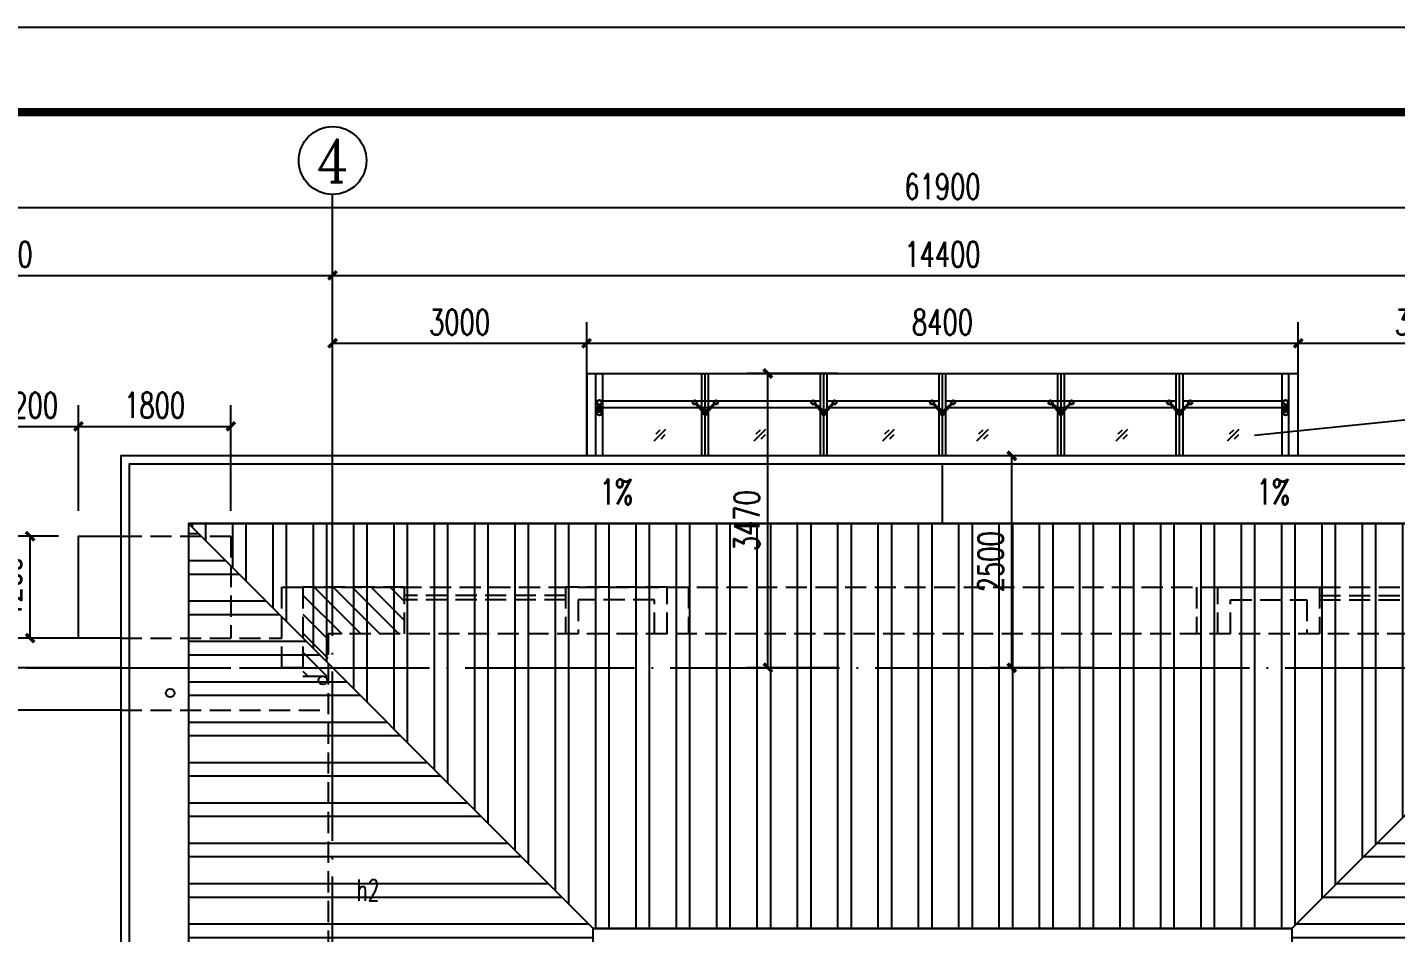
# Model space of a CAD drawing. Extents: x 63793 to 231107, y 20849 to 337643.
# Drawn here: x 162797 to 178948, y 326964 to 337643 of the extents above; entities that cross this region are included whole.
import ezdxf
from ezdxf.enums import TextEntityAlignment as Align

# ---------------------------------------------------------------- set-up
doc = ezdxf.new("R2010")
doc.units = 0
doc.header["$LTSCALE"] = 1000
doc.header["$MEASUREMENT"] = 0
doc.linetypes.add('DASH', pattern=[0.35, 0.25, -0.1])
doc.linetypes.add('DOTE', pattern=[2.42, 2, -0.2, 0.02, -0.2])
for name, color, linetype in [('AXIS', 3, 'Continuous'), ('AXIS_TEXT', 7, 'Continuous'), ('DIM_IDEN', 3, 'Continuous'), ('DIM_SYMB', 3, 'Continuous'), ('DOTE', 1, 'DOTE'), ('PUB_DIM', 3, 'Continuous'), ('PUB_HATCH', 8, 'Continuous'), ('PUB_TEXT', 7, 'Continuous'), ('PUB_TITLE', 4, 'Continuous'), ('填充', 8, 'Continuous'), ('新块$0$2D_ROOF', 144, 'Continuous')]:
    doc.layers.add(name, color=color, linetype=linetype)
doc.styles.add('_TCH_AXIS', font='COMPLEX', dxfattribs={"bigfont": 'GBCBIG'})
doc.styles.add('_TCH_DIM', font='SIMPLEX', dxfattribs={"bigfont": 'GBCBIG'})
doc.styles.add('_TCH_DIM_T3', font='SIMPLEX', dxfattribs={"width": 0.705882, "bigfont": 'GBCBIG'})
doc.styles.add('COMPLEX', font='COMPLEX')
doc.styles.add('HZ', font='txt', dxfattribs={"width": 0.7, "height": 5, "bigfont": 'STF:宋体'})
doc.dimstyles.new('_TCH_ARCH&&100', dxfattribs={"dimtxt": 297.5, "dimasz": 100, "dimexe": 250, "dimexo": 300, "dimgap": 100, "dimtad": 1, "dimdec": 0, "dimzin": 0, "dimdsep": 46, "dimtxsty": '_TCH_DIM_T3', "dimblk": 'ARCHTICK', "dimcen": 0.09, "dimclrt": 7, "dimazin": 2, "dimtfac": 1, "dimtdec": 0, "dimtix": 1, "dimtmove": 2, "dimatfit": 3, "dimfxl": 0, "dimtolj": 1, "dimtzin": 0, "dimarcsym": 0})

# ---------------------------------------------------------------- blocks, each defined once
blk = doc.blocks.new('dddkll')
for p, q in [((222777, 155072), (222777, 156042)), ((222777, 156042), (231177, 156042)), ((222887, 155072), (222887, 156042)), ((222967, 155072), (222967, 156042)), ((224137, 155072), (224137, 156042)), ((224177, 155072), (224177, 156042)), ((224217, 155072), (224217, 156042)), ((225537, 155072), (225537, 156042)), ((225577, 155072), (225577, 156042)), ((225617, 155072), (225617, 156042)), ((226938, 155072), (226938, 156042)), ((226978, 155072), (226978, 156042)), ((227018, 155072), (227018, 156042)), ((228337, 155072), (228337, 156042)), ((228377, 155072), (228377, 156042)), ((228417, 155072), (228417, 156042)), ((229737, 155072), (229737, 156042)), ((229777, 155072), (229777, 156042)), ((229817, 155072), (229817, 156042)), ((230987, 155072), (230987, 156042)), ((231067, 155072), (231067, 156042)), ((231177, 155072), (231177, 156042)), ((225537, 155717), (222967, 155717)), ((226938, 155717), (225617, 155717)), ((229737, 155717), (227018, 155717)), ((230987, 155717), (229817, 155717)), ((222902, 155594), (222914, 155675)), ((222927, 155577), (222927, 155677)), ((222952, 155594), (222940, 155675)), ((225537, 155637), (222967, 155637)), ((224062, 155687), (224151, 155582)), ((224067, 155693), (224173, 155603)), ((224177, 155577), (224070, 155685)), ((224177, 155577), (224285, 155685)), ((224287, 155693), (224182, 155603)), ((224293, 155687), (224203, 155582)), ((225462, 155687), (225551, 155582)), ((225467, 155693), (225573, 155603)), ((225577, 155577), (225470, 155685)), ((225577, 155577), (225685, 155685)), ((225687, 155693), (225582, 155603)), ((225693, 155687), (225603, 155582)), ((226938, 155637), (225617, 155637)), ((226863, 155687), (226952, 155582)), ((226868, 155693), (226974, 155603)), ((226978, 155577), (226871, 155685)), ((226978, 155577), (227085, 155685)), ((227088, 155693), (226983, 155603)), ((227094, 155687), (227004, 155582)), ((229737, 155637), (227018, 155637)), ((228262, 155687), (228351, 155582)), ((228267, 155693), (228373, 155603)), ((228377, 155577), (228270, 155685)), ((228377, 155577), (228485, 155685)), ((228487, 155693), (228382, 155603)), ((228493, 155687), (228403, 155582)), ((229662, 155687), (229751, 155582)), ((229667, 155693), (229773, 155603)), ((229777, 155577), (229670, 155685)), ((229777, 155577), (229885, 155685)), ((229887, 155693), (229782, 155603)), ((229893, 155687), (229803, 155582)), ((230987, 155637), (229817, 155637)), ((231002, 155594), (231014, 155675)), ((231027, 155577), (231027, 155677)), ((231052, 155594), (231040, 155675)), ((223706, 155382), (223568, 155244)), ((224888, 155382), (224750, 155244)), ((226407, 155382), (226269, 155244)), ((227516, 155382), (227378, 155244)), ((229161, 155382), (229023, 155244)), ((230476, 155382), (230338, 155244)), ((223642, 155376), (223592, 155326)), ((223701, 155318), (223651, 155267)), ((224824, 155376), (224774, 155326)), ((224883, 155318), (224832, 155267)), ((226343, 155376), (226293, 155326)), ((226402, 155318), (226351, 155267)), ((227452, 155376), (227402, 155326)), ((227511, 155318), (227461, 155267)), ((229097, 155376), (229047, 155326)), ((229156, 155318), (229106, 155267)), ((230412, 155376), (230362, 155326)), ((230471, 155318), (230420, 155267))]:
    blk.add_line(p, q)
for points in [[(222777, 156042), (222777, 155072)], [(231177, 155072), (231177, 156042)]]:
    blk.add_lwpolyline(points)
for centre, radius in [((222927, 155702), 30), ((222927, 155702), 25), ((224052, 155702), 25), ((224052, 155702), 17.8), ((224302, 155702), 25), ((224302, 155702), 17.8), ((225452, 155702), 25), ((225452, 155702), 17.8), ((225702, 155702), 25), ((225702, 155702), 17.8), ((226853, 155702), 25), ((226853, 155702), 17.8), ((227103, 155702), 25), ((227103, 155702), 17.8), ((228252, 155702), 25), ((228252, 155702), 17.8), ((228502, 155702), 25), ((228502, 155702), 17.8), ((229652, 155702), 25), ((229652, 155702), 17.8), ((229902, 155702), 25), ((229902, 155702), 17.8), ((231027, 155702), 30), ((231027, 155702), 25), ((222927, 155577), 30), ((222927, 155577), 25), ((224177, 155577), 26.5), ((224177, 155577), 17.8), ((225577, 155577), 26.5), ((225577, 155577), 17.8), ((226978, 155577), 26.5), ((226978, 155577), 17.8), ((228377, 155577), 26.5), ((228377, 155577), 17.8), ((229777, 155577), 26.5), ((229777, 155577), 17.8), ((231027, 155577), 30), ((231027, 155577), 25)]:
    blk.add_circle(centre, radius)
blk = doc.blocks.new('_ArchTick')
at = {"color": 0, "linetype": 'ByBlock', "const_width": 0.4}
blk.add_lwpolyline([(-0.5, -0.5), (0.5, 0.5)], dxfattribs=at)
blk = doc.blocks.new('*D1572')
at = {"layer": 'Defpoints', "color": 0, "transparency": 16777216}
for p in [(162829, 331639), (163465, 331639), (163465, 330439)]:
    blk.add_point(p, dxfattribs=at)
at = {"layer": 'PUB_DIM', "color": 0, "lineweight": -2, "transparency": 16777216}
for p, q in [((163165, 331639), (162579, 331639)), ((162829, 330439), (162829, 331639)), ((163165, 330439), (162579, 330439))]:
    blk.add_line(p, q, dxfattribs=at)
at = {"layer": 'PUB_DIM', "color": 0, "lineweight": -2, "transparency": 16777216, "xscale": 100, "yscale": 100, "zscale": 100}
for p, rotation in [((162829, 331639), 90), ((162829, 330439), 270)]:
    blk.add_blockref('_ArchTick', p, dxfattribs=dict(at, rotation=rotation))
at = {"layer": 'PUB_DIM', "color": 7, "transparency": 16777216, "insert": (162580, 331039), "char_height": 297.5, "attachment_point": 5, "rotation": 90, "style": '_TCH_DIM_T3'}
blk.add_mtext('\\A1;1200', dxfattribs=at)
blk = doc.blocks.new('*D1610')
at = {"layer": 'Defpoints', "color": 0, "transparency": 16777216}
for p in [(165199, 332936), (163399, 331639), (165199, 331639)]:
    blk.add_point(p, dxfattribs=at)
at = {"layer": 'PUB_DIM', "color": 0, "lineweight": -2, "transparency": 16777216}
for p, q in [((163399, 331939), (163399, 333186)), ((165199, 331939), (165199, 333186)), ((163399, 332936), (165199, 332936))]:
    blk.add_line(p, q, dxfattribs=at)
at = {"layer": 'PUB_DIM', "color": 0, "lineweight": -2, "transparency": 16777216, "xscale": 100, "yscale": 100, "zscale": 100, "rotation": 180}
blk.add_blockref('_ArchTick', (163399, 332936), dxfattribs=at)
at = {"layer": 'PUB_DIM', "color": 0, "lineweight": -2, "transparency": 16777216, "xscale": 100, "yscale": 100, "zscale": 100}
blk.add_blockref('_ArchTick', (165199, 332936), dxfattribs=at)
at = {"layer": 'PUB_DIM', "color": 7, "transparency": 16777216, "insert": (164299, 333185), "char_height": 297.5, "attachment_point": 5, "style": '_TCH_DIM_T3'}
blk.add_mtext('\\A1;1800', dxfattribs=at)
blk = doc.blocks.new('*D1611')
at = {"layer": 'Defpoints', "color": 0, "transparency": 16777216}
for p in [(163399, 332936), (162199, 331639), (163399, 331639)]:
    blk.add_point(p, dxfattribs=at)
at = {"layer": 'PUB_DIM', "color": 0, "lineweight": -2, "transparency": 16777216}
for p, q in [((162199, 331939), (162199, 333186)), ((163399, 331939), (163399, 333186)), ((162199, 332936), (163399, 332936))]:
    blk.add_line(p, q, dxfattribs=at)
at = {"layer": 'PUB_DIM', "color": 0, "lineweight": -2, "transparency": 16777216, "xscale": 100, "yscale": 100, "zscale": 100, "rotation": 180}
blk.add_blockref('_ArchTick', (162199, 332936), dxfattribs=at)
at = {"layer": 'PUB_DIM', "color": 0, "lineweight": -2, "transparency": 16777216, "xscale": 100, "yscale": 100, "zscale": 100}
blk.add_blockref('_ArchTick', (163399, 332936), dxfattribs=at)
at = {"layer": 'PUB_DIM', "color": 7, "transparency": 16777216, "insert": (162799, 333185), "char_height": 297.5, "attachment_point": 5, "style": '_TCH_DIM_T3'}
blk.add_mtext('\\A1;1200', dxfattribs=at)
blk = doc.blocks.new('*D591')
at = {"layer": 'Defpoints', "color": 0, "transparency": 16777216}
for p in [(169399, 333917), (166399, 333041), (169399, 333041)]:
    blk.add_point(p, dxfattribs=at)
at = {"layer": 'PUB_DIM', "color": 0, "lineweight": -2, "transparency": 16777216}
for p, q in [((166399, 333341), (166399, 334167)), ((169399, 333341), (169399, 334167)), ((166399, 333917), (169399, 333917))]:
    blk.add_line(p, q, dxfattribs=at)
at = {"layer": 'PUB_DIM', "color": 0, "lineweight": -2, "transparency": 16777216, "xscale": 100, "yscale": 100, "zscale": 100, "rotation": 180}
blk.add_blockref('_ArchTick', (166399, 333917), dxfattribs=at)
at = {"layer": 'PUB_DIM', "color": 0, "lineweight": -2, "transparency": 16777216, "xscale": 100, "yscale": 100, "zscale": 100}
blk.add_blockref('_ArchTick', (169399, 333917), dxfattribs=at)
at = {"layer": 'PUB_DIM', "color": 7, "transparency": 16777216, "insert": (167899, 334165), "char_height": 297.5, "attachment_point": 5, "style": '_TCH_DIM_T3'}
blk.add_mtext('\\A1;3000', dxfattribs=at)
blk = doc.blocks.new('*D592')
at = {"layer": 'Defpoints', "color": 0, "transparency": 16777216}
for p in [(177799, 333917), (169399, 333041), (177799, 333041)]:
    blk.add_point(p, dxfattribs=at)
at = {"layer": 'PUB_DIM', "color": 0, "lineweight": -2, "transparency": 16777216}
for p, q in [((169399, 333341), (169399, 334167)), ((177799, 333341), (177799, 334167)), ((169399, 333917), (177799, 333917))]:
    blk.add_line(p, q, dxfattribs=at)
at = {"layer": 'PUB_DIM', "color": 0, "lineweight": -2, "transparency": 16777216, "xscale": 100, "yscale": 100, "zscale": 100, "rotation": 180}
blk.add_blockref('_ArchTick', (169399, 333917), dxfattribs=at)
at = {"layer": 'PUB_DIM', "color": 0, "lineweight": -2, "transparency": 16777216, "xscale": 100, "yscale": 100, "zscale": 100}
blk.add_blockref('_ArchTick', (177799, 333917), dxfattribs=at)
at = {"layer": 'PUB_DIM', "color": 7, "transparency": 16777216, "insert": (173599, 334165), "char_height": 297.5, "attachment_point": 5, "style": '_TCH_DIM_T3'}
blk.add_mtext('\\A1;8400', dxfattribs=at)
blk = doc.blocks.new('*D593')
at = {"layer": 'Defpoints', "color": 0, "transparency": 16777216}
for p in [(180799, 333917), (177799, 333041), (180799, 333041)]:
    blk.add_point(p, dxfattribs=at)
at = {"layer": 'PUB_DIM', "color": 0, "lineweight": -2, "transparency": 16777216}
for p, q in [((177799, 333341), (177799, 334167)), ((180799, 333341), (180799, 334167)), ((177799, 333917), (180799, 333917))]:
    blk.add_line(p, q, dxfattribs=at)
at = {"layer": 'PUB_DIM', "color": 0, "lineweight": -2, "transparency": 16777216, "xscale": 100, "yscale": 100, "zscale": 100, "rotation": 180}
blk.add_blockref('_ArchTick', (177799, 333917), dxfattribs=at)
at = {"layer": 'PUB_DIM', "color": 0, "lineweight": -2, "transparency": 16777216, "xscale": 100, "yscale": 100, "zscale": 100}
blk.add_blockref('_ArchTick', (180799, 333917), dxfattribs=at)
at = {"layer": 'PUB_DIM', "color": 7, "transparency": 16777216, "insert": (179299, 334165), "char_height": 297.5, "attachment_point": 5, "style": '_TCH_DIM_T3'}
blk.add_mtext('\\A1;3000', dxfattribs=at)
blk = doc.blocks.new('*D608')
at = {"layer": 'Defpoints', "color": 0, "transparency": 16777216}
for p in [(174417, 332589), (175675, 332589), (175675, 330089)]:
    blk.add_point(p, dxfattribs=at)
at = {"layer": 'PUB_DIM', "color": 0, "lineweight": -2, "transparency": 16777216}
for p, q in [((175375, 332589), (174167, 332589)), ((174417, 330089), (174417, 332589)), ((175375, 330089), (174167, 330089))]:
    blk.add_line(p, q, dxfattribs=at)
at = {"layer": 'PUB_DIM', "color": 0, "lineweight": -2, "transparency": 16777216, "xscale": 100, "yscale": 100, "zscale": 100}
for p, rotation in [((174417, 332589), 90), ((174417, 330089), 270)]:
    blk.add_blockref('_ArchTick', p, dxfattribs=dict(at, rotation=rotation))
at = {"layer": 'PUB_DIM', "color": 7, "transparency": 16777216, "insert": (174168, 331339), "char_height": 297.5, "attachment_point": 5, "rotation": 90, "style": '_TCH_DIM_T3'}
blk.add_mtext('\\A1;2500', dxfattribs=at)
blk = doc.blocks.new('*D609')
at = {"layer": 'Defpoints', "color": 0, "transparency": 16777216}
for p in [(171538, 333559), (172666, 333559), (172666, 330089)]:
    blk.add_point(p, dxfattribs=at)
at = {"layer": 'PUB_DIM', "color": 0, "lineweight": -2, "transparency": 16777216}
for p, q in [((172366, 333559), (171288, 333559)), ((171538, 330089), (171538, 333559)), ((172366, 330089), (171288, 330089))]:
    blk.add_line(p, q, dxfattribs=at)
at = {"layer": 'PUB_DIM', "color": 0, "lineweight": -2, "transparency": 16777216, "xscale": 100, "yscale": 100, "zscale": 100}
for p, rotation in [((171538, 333559), 90), ((171538, 330089), 270)]:
    blk.add_blockref('_ArchTick', p, dxfattribs=dict(at, rotation=rotation))
at = {"layer": 'PUB_DIM', "color": 7, "transparency": 16777216, "insert": (171289, 331824), "char_height": 297.5, "attachment_point": 5, "rotation": 90, "style": '_TCH_DIM_T3'}
blk.add_mtext('\\A1;3470', dxfattribs=at)
blk = doc.blocks.new('*D768')
at = {"layer": 'AXIS', "color": 0, "lineweight": -2, "transparency": 16777216}
for p, q in [((158599, 332650), (158599, 334967)), ((166399, 332650), (166399, 334967)), ((158599, 334717), (166399, 334717))]:
    blk.add_line(p, q, dxfattribs=at)
at = {"layer": 'Defpoints', "color": 0, "transparency": 16777216}
for p in [(166399, 334717), (158599, 332350), (166399, 332350)]:
    blk.add_point(p, dxfattribs=at)
at = {"layer": 'AXIS', "color": 0, "lineweight": -2, "transparency": 16777216, "xscale": 100, "yscale": 100, "zscale": 100, "rotation": 180}
blk.add_blockref('_ArchTick', (158599, 334717), dxfattribs=at)
at = {"layer": 'AXIS', "color": 0, "lineweight": -2, "transparency": 16777216, "xscale": 100, "yscale": 100, "zscale": 100}
blk.add_blockref('_ArchTick', (166399, 334717), dxfattribs=at)
at = {"layer": 'AXIS', "color": 7, "transparency": 16777216, "insert": (162499, 334965), "char_height": 297.5, "attachment_point": 5, "style": '_TCH_DIM_T3'}
blk.add_mtext('\\A1;7800', dxfattribs=at)
blk = doc.blocks.new('*D769')
at = {"layer": 'AXIS', "color": 0, "lineweight": -2, "transparency": 16777216}
for p, q in [((166399, 332650), (166399, 334967)), ((180799, 332650), (180799, 334967)), ((166399, 334717), (180799, 334717))]:
    blk.add_line(p, q, dxfattribs=at)
at = {"layer": 'Defpoints', "color": 0, "transparency": 16777216}
for p in [(180799, 334717), (166399, 332350), (180799, 332350)]:
    blk.add_point(p, dxfattribs=at)
at = {"layer": 'AXIS', "color": 0, "lineweight": -2, "transparency": 16777216, "xscale": 100, "yscale": 100, "zscale": 100, "rotation": 180}
blk.add_blockref('_ArchTick', (166399, 334717), dxfattribs=at)
at = {"layer": 'AXIS', "color": 0, "lineweight": -2, "transparency": 16777216, "xscale": 100, "yscale": 100, "zscale": 100}
blk.add_blockref('_ArchTick', (180799, 334717), dxfattribs=at)
at = {"layer": 'AXIS', "color": 7, "transparency": 16777216, "insert": (173599, 334965), "char_height": 297.5, "attachment_point": 5, "style": '_TCH_DIM_T3'}
blk.add_mtext('\\A1;14400', dxfattribs=at)
blk = doc.blocks.new('*D796')
at = {"layer": 'AXIS', "color": 0, "lineweight": -2, "transparency": 16777216}
for p, q in [((142649, 333950), (142649, 335767)), ((204549, 333950), (204549, 335767)), ((142649, 335517), (204549, 335517))]:
    blk.add_line(p, q, dxfattribs=at)
at = {"layer": 'Defpoints', "color": 0, "transparency": 16777216}
for p in [(204549, 335517), (142649, 333650), (204549, 333650)]:
    blk.add_point(p, dxfattribs=at)
at = {"layer": 'AXIS', "color": 0, "lineweight": -2, "transparency": 16777216, "xscale": 100, "yscale": 100, "zscale": 100, "rotation": 180}
blk.add_blockref('_ArchTick', (142649, 335517), dxfattribs=at)
at = {"layer": 'AXIS', "color": 0, "lineweight": -2, "transparency": 16777216, "xscale": 100, "yscale": 100, "zscale": 100}
blk.add_blockref('_ArchTick', (204549, 335517), dxfattribs=at)
at = {"layer": 'AXIS', "color": 7, "transparency": 16777216, "insert": (173599, 335765), "char_height": 297.5, "attachment_point": 5, "style": '_TCH_DIM_T3'}
blk.add_mtext('\\A1;61900', dxfattribs=at)
blk = doc.blocks.new('_AXISO')
blk.add_circle((0, 0), 0.5)
at = {"layer": 'AXIS_TEXT', "style": 'COMPLEX', "width": 1.041667}
blk.add_attdef('A', text='', height=0.56, dxfattribs=at).set_placement((-0.25, -0.28), (0.25, -0.28), align=Align.FIT)

msp = doc.modelspace()

# ---------------------------------------------------------------- hatches: boundary and pattern name
at = {"layer": 'PUB_HATCH'}
h = msp.add_hatch(dxfattribs=at)
h.set_pattern_fill('ANSI32', color=256, scale=100, angle=45, style=0)
h.set_pattern_definition([(90, (-53378.04, 243246.4), (-476.25, 3e-14), []), (90, (-53219.3, 243405.17), (-476.25, 3e-14), [])])
h.paths.add_polyline_path([(169474.3, 327014.2), (164699.3, 331789.2), (182499.3, 331789.2), (177724.3, 327014.2)])
h = msp.add_hatch(dxfattribs=at)
h.set_pattern_fill('ANSI32', color=256, scale=100, angle=-45, style=0)
h.set_pattern_definition([(180, (400576.6, 243246.4), (-1e-13, 476.25), []), (180, (400417.85, 243087.67), (-1e-13, 476.25), [])])
h.paths.add_polyline_path([(164699.3, 331789.2), (169474.3, 327014.2), (169474.3, 312164.2), (164699.3, 307389.2)])
h = msp.add_hatch(dxfattribs=at)
h.set_pattern_fill('ANSI32', color=256, scale=100, angle=-45, style=0)
h.set_pattern_definition([(0, (-53378.04, 243246.4), (1e-13, 476.25), []), (0, (-53219.3, 243087.67), (1e-13, 476.25), [])])
h.paths.add_polyline_path([(182499.3, 331789.2), (177724.3, 327014.2), (177724.3, 312164.2), (182499.3, 307389.2)])
at = {"layer": '填充', "linetype": 'DASH'}
h = msp.add_hatch(dxfattribs=at)
h.set_pattern_fill('ANSI31', color=256, scale=100, style=0)
h.set_pattern_definition([(135, (400576.6, 243246.42), (112.2532, 112.2532), [])])
h.paths.add_polyline_path([(166049.3, 331039.2), (166399.3, 331039.2), (166399.3, 330439.2), (166349.3, 330439.2), (166349.3, 330348.7), (166049.3, 330668.8)])
h.paths.add_polyline_path([(166049.3, 330668.8), (166349.3, 330348.7), (166349.3, 330089.2), (166049.3, 330089.2)])
h.paths.add_polyline_path([(166049.3, 330089.2), (166349.3, 330089.2), (166349.3, 329989.2), (166049.3, 329989.2)])
h.paths.add_polyline_path([(166399.3, 330489.2), (167249.3, 330489.2), (167249.3, 331039.2), (166399.3, 331039.2)])

# ---------------------------------------------------------------- linework, layer by layer
msp.add_lwpolyline([(163399.3, 330439.2), (163399.3, 331639.2), (163899.3, 331639.2)])
at = {"linetype": 'DASH'}
msp.add_lwpolyline([(163899.3, 331639.2), (165199.3, 331639.2), (165199.3, 330439.2)], dxfattribs=at)
at = {"layer": 'AXIS'}
msp.add_line((166399.3, 330781.2), (166399.3, 335672.3), dxfattribs=at)
at = {"layer": 'DIM_IDEN'}
msp.add_line((177282.5, 332833.7), (181543.6, 333263.9), dxfattribs=at)
msp.add_circle((177282.5, 332833.7), 0, dxfattribs=at)
at = {"layer": 'DIM_SYMB'}
for points in [[(169447, 332164.7, 0, 0, 0), (168429.7, 332164.7, 80, 0, 0), (168129.7, 332164.7, 0, 0, 0)], [(177751.5, 332164.7, 0, 0, 0), (178768.8, 332164.7, 80, 0, 0), (179068.8, 332164.7, 0, 0, 0)], [(162216.3, 329776.1, 0, 0, 0), (163233.7, 329776.1, 80, 0, 0), (163533.7, 329776.1, 0, 0, 0)], [(164303.6, 326803.9, 0, 0, 0), (164303.6, 327821.2, 80, 0, 0), (164303.6, 328121.2, 0, 0, 0)]]:
    msp.add_lwpolyline(points, format="xyseb", dxfattribs=at)
at = {"layer": 'DOTE'}
for p, q in [((166399.3, 303846.2), (166399.3, 333311.6)), ((140999.3, 330089.2), (163899.3, 330089.2)), ((163124.3, 330089.2), (206199.3, 330089.2))]:
    msp.add_line(p, q, dxfattribs=at)
at = {"layer": 'PUB_TITLE'}
msp.add_lwpolyline([(129770.5, 295642.6), (218970.5, 295642.6), (218970.5, 337642.6), (129770.5, 337642.6)], close=True, dxfattribs=at)
at = {"layer": 'PUB_TITLE', "const_width": 100}
msp.add_lwpolyline([(132270.5, 296642.6), (217970.5, 296642.6), (217970.5, 336642.6), (132270.5, 336642.6)], close=True, dxfattribs=at)
at = {"layer": '新块$0$2D_ROOF', "color": 42}
for p, q in [((173599.3, 331789.2), (173599.3, 332489.2)), ((169474.3, 327014.2), (164699.3, 331789.2)), ((177724.3, 327014.2), (182499.3, 331789.2))]:
    msp.add_line(p, q, dxfattribs=at)
at = {"layer": '新块$0$2D_ROOF', "color": 42, "linetype": 'DASH'}
for p, q in [((170599.3, 331039.2), (170599.3, 330489.2)), ((176599.3, 331039.2), (176599.3, 330489.2)), ((169150.5, 330939.2), (167249.3, 330939.2)), ((169150.5, 330889.2), (167249.3, 330889.2)), ((178048.1, 330939.2), (179949.3, 330939.2)), ((178048.1, 330889.2), (179949.3, 330889.2)), ((163899.3, 330439.2), (165799.3, 330439.2)), ((163899.3, 330089.2), (165799.3, 330089.2)), ((163899.3, 329589.2), (166349.3, 329589.2))]:
    msp.add_line(p, q, dxfattribs=at)
at = {"layer": '新块$0$2D_ROOF', "color": 42}
for points in [[(163899.3, 306589.2), (183299.3, 306589.2), (183299.3, 332589.2), (163899.3, 332589.2)], [(163999.3, 306689.2), (183199.3, 306689.2), (183199.3, 332489.2), (163999.3, 332489.2)], [(164699.3, 307389.2), (182499.3, 307389.2), (182499.3, 331789.2), (164699.3, 331789.2)], [(169474.3, 327014.2), (164699.3, 331789.2), (182499.3, 331789.2), (177724.3, 327014.2)], [(169474.3, 327014.2), (177724.3, 327014.2), (177724.3, 312164.2), (169474.3, 312164.2)]]:
    msp.add_lwpolyline(points, close=True, dxfattribs=at)
at = {"layer": '新块$0$2D_ROOF', "color": 42, "linetype": 'DASH'}
msp.add_lwpolyline([(166049.3, 330089.2), (165799.3, 330089.2), (165799.3, 331039.2), (181399.3, 331039.2), (181399.3, 330089.2), (181149.3, 330089.2)], dxfattribs=at)
at = {"layer": '新块$0$2D_ROOF', "color": 4, "linetype": 'DASH'}
for points in [[(167249.3, 330489.2), (167249.3, 331039.2), (166049.3, 331039.2), (166049.3, 329989.2), (166349.3, 329989.2)], [(170349.3, 330489.2), (170349.3, 331039.2), (169149.3, 331039.2), (169149.3, 330489.2)], [(176849.3, 330489.2), (176849.3, 331039.2), (178049.3, 331039.2), (178049.3, 330489.2)], [(170199.3, 330489.2), (170199.3, 330889.2), (169299.3, 330889.2), (169299.3, 330489.2)], [(176999.3, 330489.2), (176999.3, 330889.2), (177899.3, 330889.2), (177899.3, 330489.2)]]:
    msp.add_lwpolyline(points, dxfattribs=at)
msp.add_lwpolyline([(166349.3, 308739.2), (180849.3, 308739.2), (180849.3, 330489.2), (166349.3, 330489.2)], close=True, dxfattribs=at)
at = {"layer": '新块$0$2D_ROOF', "color": 42}
for points in [[(163899.3, 330439.2), (142649.3, 330439.2), (142649.3, 308739.2), (163899.3, 308739.2)], [(163899.3, 330089.2), (142999.3, 330089.2), (142999.3, 309089.2), (163899.3, 309089.2)], [(163899.3, 329589.2), (142999.3, 329589.2)]]:
    msp.add_lwpolyline(points, dxfattribs=at)
at = {"layer": '新块$0$2D_ROOF', "color": 3}
for centre in [(166283.9, 329940.4), (164482.3, 329790.2)]:
    msp.add_circle(centre, 50, dxfattribs=at)

# ---------------------------------------------------------------- block references
at = {"color": 6}
msp.add_blockref('dddkll', (-53378, 177516.9), dxfattribs=at)
at = {"layer": 'AXIS'}
ref = msp.add_blockref('_AXISO', (166399.3, 336072.3), dxfattribs=dict(at, xscale=800, yscale=800, zscale=800))
ref.add_attrib('A', '4', dxfattribs={"layer": 'AXIS_TEXT', "height": 509.1, "style": '_TCH_AXIS'}).set_placement((166205.3, 335817.7), (166593.2, 335817.7), align=Align.FIT)

# ---------------------------------------------------------------- texts
at = {"style": 'HZ', "width": 0.631862}
msp.add_text('h2', height=252.88, dxfattribs=at).set_placement((166683.2, 327338.6), (166949.5, 327338.6), align=Align.FIT)
at = {"layer": 'PUB_TEXT', "style": '_TCH_DIM', "width": 0.705882}
for p in [(169552, 332015.9), (177306.5, 332015.9)]:
    msp.add_text('1%%%', height=297.5, dxfattribs=at).set_placement(p)

# ---------------------------------------------------------------- dimensions: what is measured, and where the dimension line sits
at = {"layer": 'AXIS'}
for p1, p2, distance, text, picture, middle in [((142649.3, 333650.1), (204549.3, 333650.1), 1866.7, '61900', '*D796', (173599.3, 335765.5)), ((158599.3, 332350.1), (166399.3, 332350.1), 2366.7, '7800', '*D768', (162499.3, 334965.5)), ((166399.3, 332350.1), (180799.3, 332350.1), 2366.7, '14400', '*D769', (173599.3, 334965.5))]:
    dim = msp.add_aligned_dim(p1=p1, p2=p2, distance=distance, text=text, dimstyle='_TCH_ARCH&&100', dxfattribs=at)
    dim.commit()
    dim.dimension.update_dxf_attribs({"geometry": picture, "text_midpoint": middle})
at = {"layer": 'PUB_DIM'}
for p1, p2, distance, text, picture, middle in [((166399.3, 333041.3), (169399.3, 333041.3), 875.4, '3000', '*D591', (167899.3, 334165.5)), ((169399.3, 333041.3), (177799.3, 333041.3), 875.4, '8400', '*D592', (173599.3, 334165.5)), ((177799.3, 333041.3), (180799.3, 333041.3), 875.4, '3000', '*D593', (179299.3, 334165.5)), ((172665.8, 330089.2), (172665.8, 333559.2), 1127.8, '3470', '*D609', (171289.2, 331824.2)), ((162199.3, 331639.2), (163399.3, 331639.2), 1297.1, '1200', '*D1611', (162799.3, 333185)), ((163399.3, 331639.2), (165199.3, 331639.2), 1297.1, '1800', '*D1610', (164299.3, 333185)), ((175674.5, 330089.2), (175674.5, 332589.2), 1257.4, '2500', '*D608', (174168.3, 331339.2)), ((163465.1, 330439.2), (163465.1, 331639.2), 636.2, '1200', '*D1572', (162580.1, 331039.2))]:
    dim = msp.add_aligned_dim(p1=p1, p2=p2, distance=distance, text=text, dimstyle='_TCH_ARCH&&100', dxfattribs=at)
    dim.commit()
    dim.dimension.update_dxf_attribs({"geometry": picture, "text_midpoint": middle})

doc.saveas('drawing.dxf')
